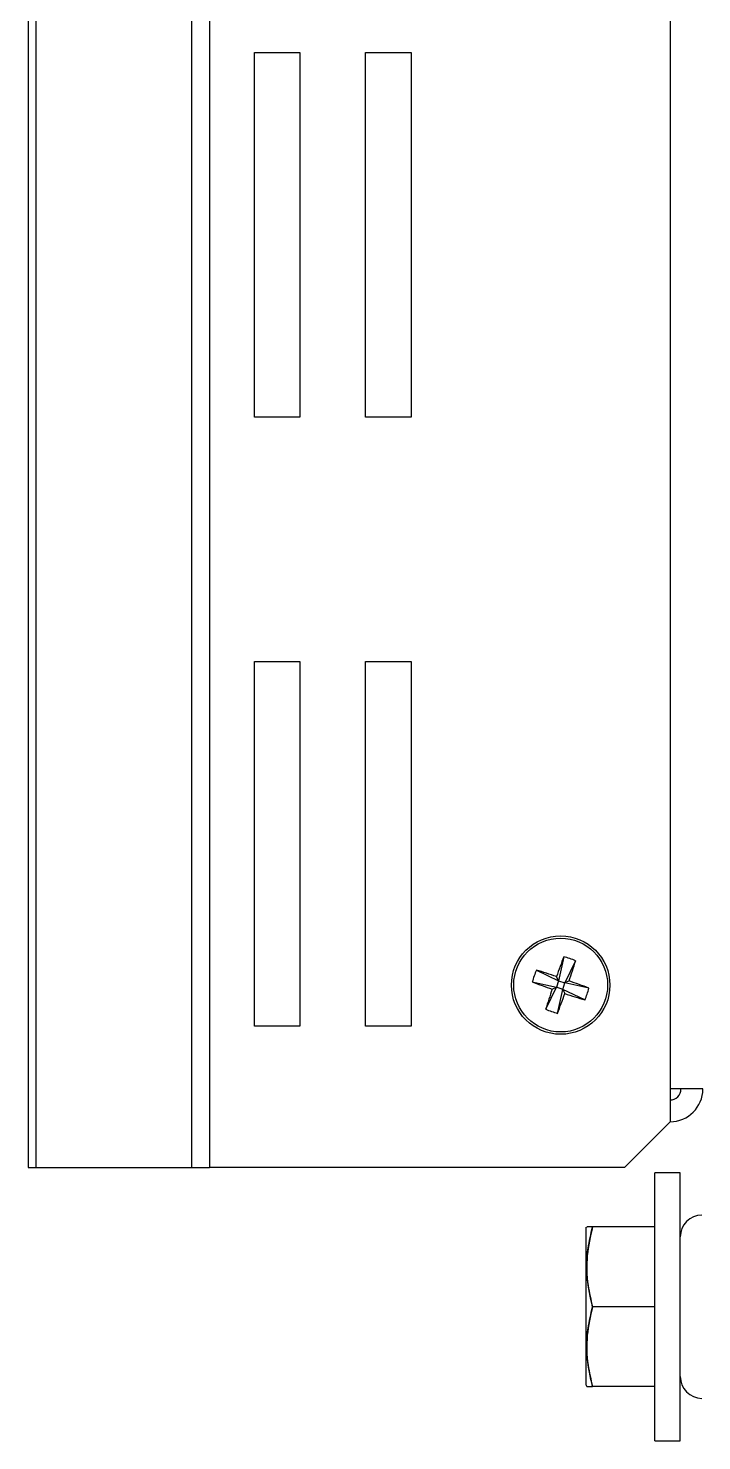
# Model space of a CAD drawing. Extents: x 9.3 to 87.2, y 1.1 to 68.8.
# Drawn here: x 74.446 to 76.293, y 26.721 to 30.594 of the extents above; entities that cross this region are included whole.
import ezdxf

# ---------------------------------------------------------------- set-up
doc = ezdxf.new("R2010")
doc.units = 0
doc.header["$MEASUREMENT"] = 0
doc.layers.add('OBJECT', color=7, linetype='CONTINUOUS')

msp = doc.modelspace()

# ---------------------------------------------------------------- linework, layer by layer
at = {"layer": 'OBJECT'}
for p, q in [((74.4459, 34.2458), (74.4459, 27.4708)), ((74.4664, 34.2458), (74.4664, 27.4708)), ((74.8938, 34.2458), (74.8938, 27.4708)), ((74.9433, 34.2458), (74.9433, 27.4708)), ((76.2059, 34.1208), (76.2059, 27.5958)), ((75.0659, 30.5278), (75.1909, 30.5278)), ((75.0659, 29.5278), (75.0659, 30.5278)), ((75.1909, 30.5278), (75.1909, 29.5278)), ((75.3709, 30.5278), (75.4959, 30.5278)), ((75.3709, 29.5278), (75.3709, 30.5278)), ((75.4959, 30.5278), (75.4959, 29.5278)), ((75.1909, 29.5278), (75.0659, 29.5278)), ((75.4959, 29.5278), (75.3709, 29.5278)), ((75.0659, 28.8578), (75.1909, 28.8578)), ((75.0659, 27.8578), (75.0659, 28.8578)), ((75.1909, 28.8578), (75.1909, 27.8578)), ((75.3709, 28.8578), (75.4959, 28.8578)), ((75.3709, 27.8578), (75.3709, 28.8578)), ((75.4959, 28.8578), (75.4959, 27.8578)), ((75.9145, 28.0485), (75.9001, 27.9825)), ((75.8393, 28.0117), (75.9001, 27.9825)), ((75.9469, 28.0373), (75.9176, 27.9765)), ((75.8282, 27.9794), (75.8941, 27.965)), ((75.8649, 27.9042), (75.8941, 27.965)), ((75.8826, 27.9594), (75.8941, 27.965)), ((75.9001, 27.9825), (75.8941, 27.965)), ((75.9116, 27.959), (75.8941, 27.965)), ((75.9001, 27.9825), (75.8945, 27.9941)), ((75.9001, 27.9825), (75.9176, 27.9765)), ((75.9116, 27.959), (75.9176, 27.9765)), ((75.9292, 27.9822), (75.9176, 27.9765)), ((75.9836, 27.9622), (75.9176, 27.9765)), ((75.8973, 27.8931), (75.9116, 27.959)), ((75.9116, 27.959), (75.9173, 27.9474)), ((75.9725, 27.9298), (75.9116, 27.959)), ((75.1909, 27.8578), (75.0659, 27.8578)), ((75.4959, 27.8578), (75.3709, 27.8578)), ((76.2959, 27.6858), (76.2059, 27.6858)), ((76.0809, 27.4708), (76.2059, 27.5958)), ((74.4459, 27.4708), (74.4664, 27.4708)), ((74.4664, 27.4708), (74.8938, 27.4708)), ((74.8938, 27.4708), (74.9433, 27.4708)), ((76.0809, 27.4708), (74.9433, 27.4708)), ((76.2339, 27.4563), (76.1639, 27.4563)), ((76.1639, 26.7213), (76.1639, 27.4563)), ((76.2339, 26.7213), (76.2339, 27.4563)), ((75.9759, 26.8738), (75.9759, 27.3072)), ((76.1639, 27.3075), (75.9934, 27.3075)), ((76.1639, 27.0888), (75.9934, 27.0888)), ((75.9759, 26.8738), (75.9776, 26.87)), ((76.1639, 26.87), (75.9934, 26.87)), ((76.1639, 26.7213), (76.2339, 26.7213))]:
    msp.add_line(p, q, dxfattribs=at)
for radius in [0.135, 0.1287]:
    msp.add_circle((75.9059, 27.9708), radius, dxfattribs=at)
for centre, radius, start, end in [((77.9068, 27.2853), 2.1334, 159.0405, 160.5963), ((75.824, 27.7325), 0.3287, 68.0494, 74.0212), ((76.1445, 27.8888), 0.3291, 158.0526, 164.0179), ((75.2172, 25.9729), 2.1317, 71.4738, 73.0309), ((73.9091, 28.6591), 2.1305, 341.4735, 343.0315), ((76.5914, 29.9718), 2.1336, 249.0406, 250.5964), ((75.2211, 25.9716), 2.1316, 69.0397, 70.5969), ((77.9064, 27.2812), 2.1344, 161.4744, 163.0295), ((73.9052, 28.6562), 2.1333, 339.0405, 340.5964), ((76.5947, 29.9689), 2.1319, 251.4737, 253.0306), ((75.6677, 28.0526), 0.3286, 338.0481, 344.0225), ((75.9878, 28.2091), 0.3287, 248.0495, 254.0215), ((76.2059, 27.6858), 0.03, 270, 0), ((76.2059, 27.6858), 0.09, 270, 0), ((76.2939, 27.28), 0.06, 91, 180), ((76.2939, 26.8975), 0.06, 180, 269)]:
    msp.add_arc(centre, radius, start, end, dxfattribs=at)
for points, knots in [([(75.9934, 27.0888), (75.9875, 27.1148), (75.9755, 27.1676), (75.9778, 27.242), (75.9888, 27.2881), (75.9934, 27.3075)], [0, 0, 0, 0, 0.359917, 0.730732, 1, 1, 1, 1]), ([(75.9934, 27.3075), (75.9875, 27.2815), (75.9755, 27.2286), (75.9778, 27.1543), (75.9888, 27.1082), (75.9934, 27.0888)], [0, 0, 0, 0, 0.3599166, 0.7307323, 1, 1, 1, 1]), ([(75.9934, 27.3075), (75.9912, 27.3075), (75.983, 27.3075), (75.9758, 27.3075), (75.9782, 27.3075), (75.9785, 27.3075)], [0, 0, 0, 0, 0.25622, 0.918103, 1, 1, 1, 1]), ([(75.9934, 26.87), (75.9875, 26.896), (75.9755, 26.9489), (75.9778, 27.0232), (75.9888, 27.0694), (75.9934, 27.0888)], [0, 0, 0, 0, 0.359917, 0.730732, 1, 1, 1, 1]), ([(75.9934, 27.0888), (75.9875, 27.0627), (75.9755, 27.0099), (75.9778, 26.9356), (75.9888, 26.8894), (75.9934, 26.87)], [0, 0, 0, 0, 0.359917, 0.730732, 1, 1, 1, 1]), ([(75.9783, 26.87), (75.9781, 26.87), (75.9756, 26.87), (75.9828, 26.87), (75.9912, 26.87), (75.9934, 26.87)], [0, 0, 0, 0, 0.061296, 0.743529, 1, 1, 1, 1])]:
    msp.add_open_spline(points, degree=3, knots=knots, dxfattribs=at)

doc.saveas('drawing.dxf')
